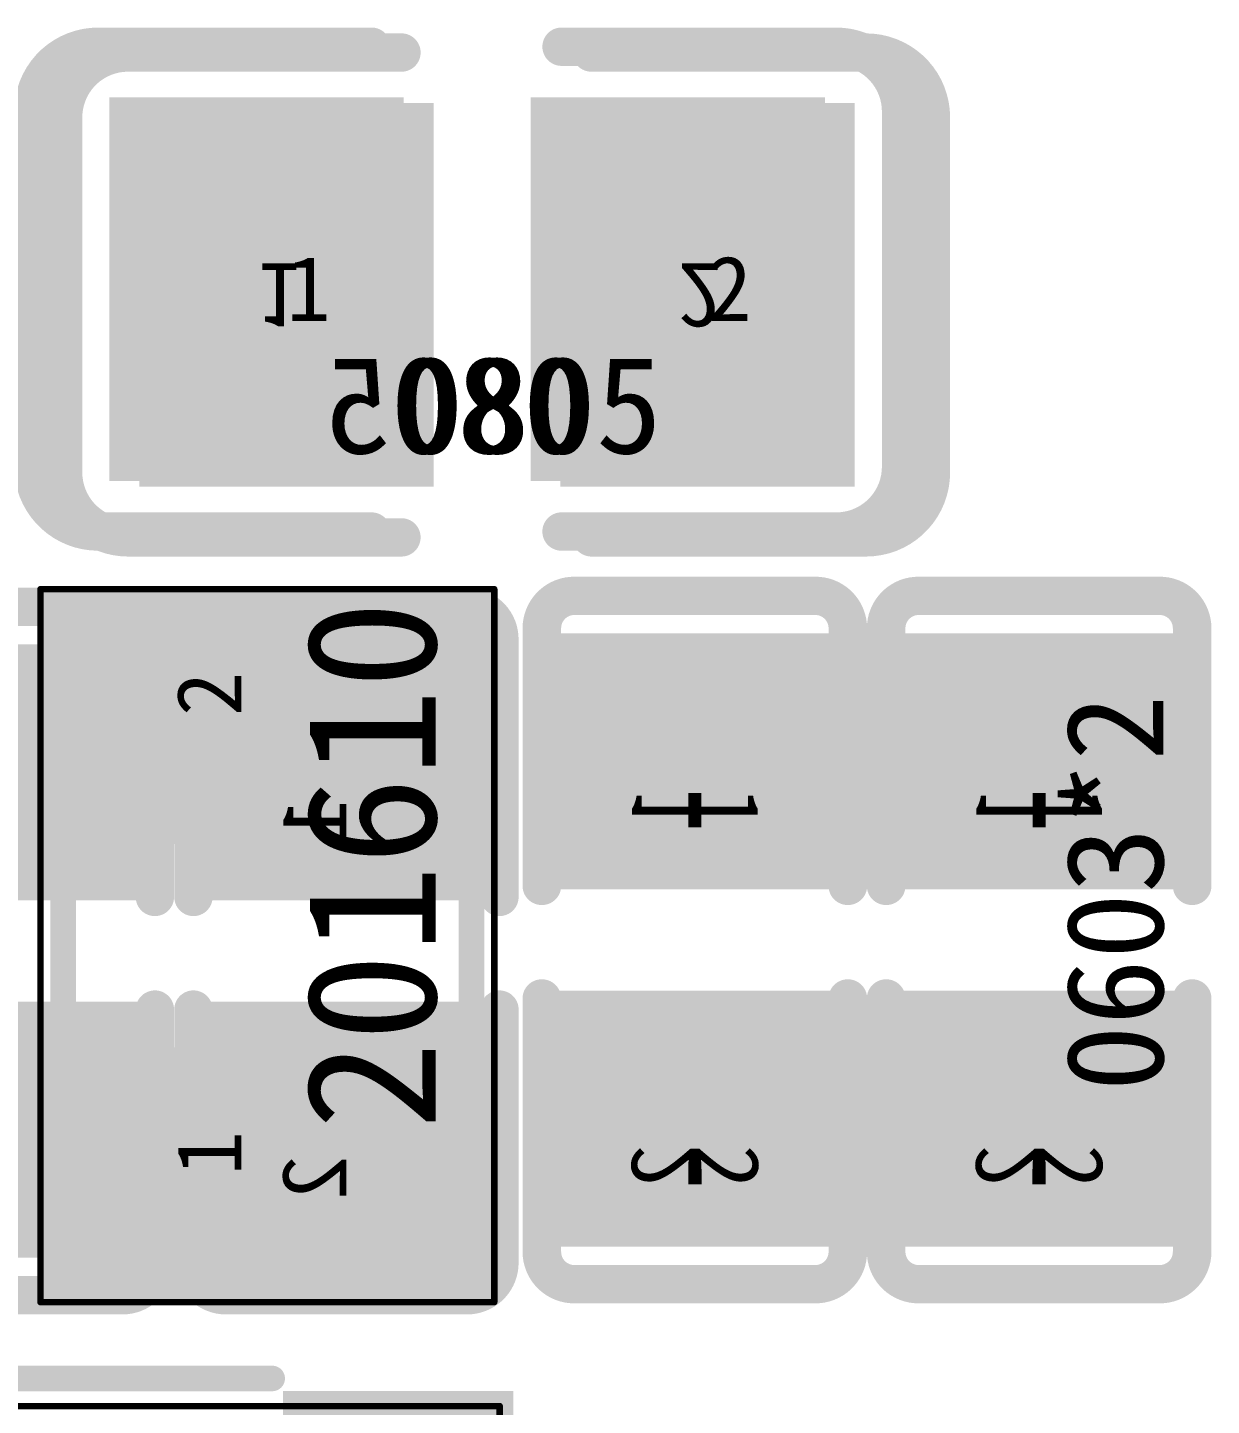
# Model space of a CAD drawing. Header units: millimetres. Extents: x 7.33 to 10.08, y 7.01 to 8.78.
# Drawn here: x 9.7571 to 9.9397, y 7.9723 to 8.1849 of the extents above; entities that cross this region are included whole.
import ezdxf

# ---------------------------------------------------------------- set-up
doc = ezdxf.new("R2010")
doc.units = ezdxf.units.MM
doc.header["$MEASUREMENT"] = 0
for name, color, linetype in [('BottomLayer', 5, 'Continuous'), ('BottomOverlay', 54, 'Continuous'), ('BottomPaste', 16, 'Continuous'), ('BottomSolder', 6, 'Continuous'), ('Mechanical1', 6, 'Continuous'), ('Mechanical16', 56, 'Continuous'), ('Mechanical20', 56, 'Continuous'), ('Mechanical5', 56, 'Continuous'), ('TopLayer', 1, 'Continuous'), ('TopOverlay', 2, 'Continuous'), ('TopPaste', 8, 'Continuous'), ('TopSolder', 216, 'Continuous')]:
    doc.layers.add(name, color=color, linetype=linetype)

# ---------------------------------------------------------------- blocks, each defined once
blk = doc.blocks.new('IND_201610_227')
at = {"layer": 'Mechanical16'}
for points, const_width in [([(0.055, 0.035), (-0.055, 0.035)], 0.001), ([(-0.055, -0.035), (-0.055, 0.035)], 0.001), ([(0.055, -0.035), (0.055, 0.035)], 0.001), ([(0.01565, 0.0315), (-0.01615, 0.0315)], 0.00394), ([(0.01565, -0.0315), (-0.01615, -0.0315)], 0.00394), ([(0.055, -0.035), (-0.055, -0.035)], 0.001)]:
    blk.add_lwpolyline(points, dxfattribs=dict(at, const_width=const_width))
for points, const_width in [([(-0.05525, 0.035, 1), (-0.05475, 0.035, 1)], 0.0005), ([(-0.05525, 0.035, 1), (-0.05475, 0.035, 1)], 0.0005), ([(0.05475, 0.035, 1), (0.05525, 0.035, 1)], 0.0005), ([(0.05475, 0.035, 1), (0.05525, 0.035, 1)], 0.0005), ([(-0.017135, 0.0315, 1), (-0.015165, 0.0315, 1)], 0.00197), ([(0.014665, 0.0315, 1), (0.016635, 0.0315, 1)], 0.00197), ([(-0.017135, -0.0315, 1), (-0.015165, -0.0315, 1)], 0.00197), ([(0.014665, -0.0315, 1), (0.016635, -0.0315, 1)], 0.00197), ([(-0.05525, -0.035, 1), (-0.05475, -0.035, 1)], 0.0005), ([(-0.05525, -0.035, 1), (-0.05475, -0.035, 1)], 0.0005), ([(0.05475, -0.035, 1), (0.05525, -0.035, 1)], 0.0005), ([(0.05475, -0.035, 1), (0.05525, -0.035, 1)], 0.0005)]:
    blk.add_lwpolyline(points, format="xyb", close=True, dxfattribs=dict(at, const_width=const_width))
at = {"layer": 'TopLayer'}
for points in [[(-0.051178, 0.031496), (-0.051178, -0.031496), (-0.019682, 0.031496), (-0.019682, -0.031496)], [(0.019682, 0.031496), (0.019682, -0.031496), (0.051178, 0.031496), (0.051178, -0.031496)]]:
    blk.add_solid(points, dxfattribs=at)
at = {"layer": 'TopOverlay', "const_width": 0.00394}
for points in [[(0.01565, 0.0315), (-0.01615, 0.0315)], [(0.01565, -0.0315), (-0.01615, -0.0315)]]:
    blk.add_lwpolyline(points, dxfattribs=at)
at = {"layer": 'TopOverlay', "const_width": 0.00197}
for points in [[(-0.017135, 0.0315, 1), (-0.015165, 0.0315, 1)], [(0.014665, 0.0315, 1), (0.016635, 0.0315, 1)], [(-0.017135, -0.0315, 1), (-0.015165, -0.0315, 1)], [(0.014665, -0.0315, 1), (0.016635, -0.0315, 1)]]:
    blk.add_lwpolyline(points, format="xyb", close=True, dxfattribs=at)
at = {"layer": 'TopPaste'}
for points in [[(-0.051178, 0.031496), (-0.051178, -0.031496), (-0.019682, 0.031496), (-0.019682, -0.031496)], [(0.019682, 0.031496), (0.019682, -0.031496), (0.051178, 0.031496), (0.051178, -0.031496)]]:
    blk.add_solid(points, dxfattribs=at)
at = {"layer": 'TopSolder'}
for points in [[(-0.055178, 0.035496), (-0.055178, -0.035496), (-0.015682, 0.035496), (-0.015682, -0.035496)], [(0.015682, 0.035496), (0.015682, -0.035496), (0.055178, 0.035496), (0.055178, -0.035496)]]:
    blk.add_solid(points, dxfattribs=at)
at = {"layer": 'Mechanical20'}
for s, p in [('1', (-0.03543, 0.004)), ('2', (0.03543, 0.004))]:
    blk.add_text(s, height=0.01, dxfattribs=at).set_placement(p)
blk = doc.blocks.new('IND_252012_233')
at = {"layer": 'Mechanical16'}
for points, const_width in [([(-0.02251, 0.04528), (0.0224, 0.04528)], 0.00394), ([(-0.0575, -0.041), (-0.0575, 0.041)], 0.001), ([(-0.0575, 0.041), (0.0575, 0.041)], 0.001), ([(0.0575, -0.041), (0.0575, 0.041)], 0.001), ([(-0.0575, -0.041), (0.0575, -0.041)], 0.001), ([(-0.02251, -0.04528), (0.0224, -0.04528)], 0.00394)]:
    blk.add_lwpolyline(points, dxfattribs=dict(at, const_width=const_width))
for points, const_width in [([(-0.0235, 0.04528, 1), (-0.02153, 0.04528, 1)], 0.00197), ([(0.02142, 0.04528, 1), (0.02339, 0.04528, 1)], 0.00197), ([(-0.05775, 0.041, 1), (-0.05725, 0.041, 1)], 0.0005), ([(-0.05775, 0.041, 1), (-0.05725, 0.041, 1)], 0.0005), ([(0.05725, 0.041, 1), (0.05775, 0.041, 1)], 0.0005), ([(0.05725, 0.041, 1), (0.05775, 0.041, 1)], 0.0005), ([(-0.05775, -0.041, 1), (-0.05725, -0.041, 1)], 0.0005), ([(-0.05775, -0.041, 1), (-0.05725, -0.041, 1)], 0.0005), ([(0.05725, -0.041, 1), (0.05775, -0.041, 1)], 0.0005), ([(0.05725, -0.041, 1), (0.05775, -0.041, 1)], 0.0005), ([(-0.0235, -0.04528, 1), (-0.02153, -0.04528, 1)], 0.00197), ([(0.02142, -0.04528, 1), (0.02339, -0.04528, 1)], 0.00197)]:
    blk.add_lwpolyline(points, format="xyb", close=True, dxfattribs=dict(at, const_width=const_width))
at = {"layer": 'TopLayer'}
for points in [[(-0.05462, 0.03937), (-0.05462, -0.03937), (-0.02706, 0.03937), (-0.02706, -0.03937)], [(0.02806, 0.03937), (0.02806, -0.03937), (0.05562, 0.03937), (0.05562, -0.03937)]]:
    blk.add_solid(points, dxfattribs=at)
at = {"layer": 'TopOverlay', "const_width": 0.00394}
for points in [[(-0.02251, 0.04528), (0.0224, 0.04528)], [(-0.02251, -0.04528), (0.0224, -0.04528)]]:
    blk.add_lwpolyline(points, dxfattribs=at)
at = {"layer": 'TopOverlay', "const_width": 0.00197}
for points in [[(-0.0235, 0.04528, 1), (-0.02153, 0.04528, 1)], [(0.02142, 0.04528, 1), (0.02339, 0.04528, 1)], [(-0.0235, -0.04528, 1), (-0.02153, -0.04528, 1)], [(0.02142, -0.04528, 1), (0.02339, -0.04528, 1)]]:
    blk.add_lwpolyline(points, format="xyb", close=True, dxfattribs=at)
at = {"layer": 'TopPaste'}
for points in [[(-0.05462, 0.03937), (-0.05462, -0.03937), (-0.02706, 0.03937), (-0.02706, -0.03937)], [(0.02806, 0.03937), (0.02806, -0.03937), (0.05562, 0.03937), (0.05562, -0.03937)]]:
    blk.add_solid(points, dxfattribs=at)
at = {"layer": 'TopSolder'}
for points in [[(-0.05862, 0.04337), (-0.05862, -0.04337), (-0.02306, 0.04337), (-0.02306, -0.04337)], [(0.02406, 0.04337), (0.02406, -0.04337), (0.05962, 0.04337), (0.05962, -0.04337)]]:
    blk.add_solid(points, dxfattribs=at)
at = {"layer": 'Mechanical20'}
for s, p in [('1', (-0.04084, 0.004)), ('2', (0.04184, 0.004))]:
    blk.add_text(s, height=0.01, rotation=360, dxfattribs=at).set_placement(p)
blk = doc.blocks.new('C0603_373')
at = {"layer": 'Mechanical16', "const_width": 0.00591}
for points in [[(-0.0531, 0.0186, -0.414214), (-0.0481, 0.0236)], [(0.0481, 0.0236, -0.414214), (0.0531, 0.0186)], [(-0.0481, -0.0236, -0.414214), (-0.0531, -0.0186)], [(0.0531, -0.0186, -0.414214), (0.0481, -0.0236)]]:
    blk.add_lwpolyline(points, format="xyb", dxfattribs=at)
for points in [[(-0.0481, 0.0236), (-0.00836, 0.0236)], [(0.00902, 0.0236), (0.0481, 0.0236)], [(-0.0531, 0.0186), (-0.0531, -0.0186)], [(0.0531, 0.0186), (0.0531, -0.0186)], [(-0.0481, -0.0236), (-0.00836, -0.0236)], [(0.00902, -0.0236), (0.0481, -0.0236)]]:
    blk.add_lwpolyline(points, dxfattribs=at)
at = {"layer": 'Mechanical16', "const_width": 0.00296}
for points in [[(-0.04958, 0.0236, 1), (-0.04662, 0.0236, 1)], [(-0.04958, 0.0236, 1), (-0.04662, 0.0236, 1)], [(-0.00984, 0.0236, 1), (-0.00688, 0.0236, 1)], [(0.00754, 0.0236, 1), (0.0105, 0.0236, 1)], [(0.04662, 0.0236, 1), (0.04958, 0.0236, 1)], [(0.04662, 0.0236, 1), (0.04958, 0.0236, 1)], [(-0.05458, 0.0186, 1), (-0.05162, 0.0186, 1)], [(-0.05458, 0.0186, 1), (-0.05162, 0.0186, 1)], [(0.05162, 0.0186, 1), (0.05458, 0.0186, 1)], [(0.05162, 0.0186, 1), (0.05458, 0.0186, 1)], [(-0.05458, -0.0186, 1), (-0.05162, -0.0186, 1)], [(-0.05458, -0.0186, 1), (-0.05162, -0.0186, 1)], [(0.05162, -0.0186, 1), (0.05458, -0.0186, 1)], [(0.05162, -0.0186, 1), (0.05458, -0.0186, 1)], [(-0.04958, -0.0236, 1), (-0.04662, -0.0236, 1)], [(-0.04958, -0.0236, 1), (-0.04662, -0.0236, 1)], [(-0.00984, -0.0236, 1), (-0.00688, -0.0236, 1)], [(0.00754, -0.0236, 1), (0.0105, -0.0236, 1)], [(0.04662, -0.0236, 1), (0.04958, -0.0236, 1)], [(0.04662, -0.0236, 1), (0.04958, -0.0236, 1)]]:
    blk.add_lwpolyline(points, format="xyb", close=True, dxfattribs=at)
at = {"layer": 'TopLayer'}
for points in [[(-0.01181, 0.01771), (-0.04331, 0.01771), (-0.01181, -0.01771), (-0.04331, -0.01771)], [(0.04331, 0.01771), (0.01181, 0.01771), (0.04331, -0.01771), (0.01181, -0.01771)]]:
    blk.add_solid(points, dxfattribs=at)
at = {"layer": 'TopOverlay', "const_width": 0.00591}
for points in [[(-0.0531, 0.0186, -0.414214), (-0.0481, 0.0236)], [(0.0481, 0.0236, -0.414214), (0.0531, 0.0186)], [(-0.0481, -0.0236, -0.414214), (-0.0531, -0.0186)], [(0.0531, -0.0186, -0.414214), (0.0481, -0.0236)]]:
    blk.add_lwpolyline(points, format="xyb", dxfattribs=at)
for points in [[(-0.0481, 0.0236), (-0.00836, 0.0236)], [(0.00902, 0.0236), (0.0481, 0.0236)], [(-0.0531, 0.0186), (-0.0531, -0.0186)], [(0.0531, 0.0186), (0.0531, -0.0186)], [(-0.0481, -0.0236), (-0.00836, -0.0236)], [(0.00902, -0.0236), (0.0481, -0.0236)]]:
    blk.add_lwpolyline(points, dxfattribs=at)
at = {"layer": 'TopOverlay', "const_width": 0.00296}
for points in [[(-0.04958, 0.0236, 1), (-0.04662, 0.0236, 1)], [(-0.04958, 0.0236, 1), (-0.04662, 0.0236, 1)], [(-0.00984, 0.0236, 1), (-0.00688, 0.0236, 1)], [(0.00754, 0.0236, 1), (0.0105, 0.0236, 1)], [(0.04662, 0.0236, 1), (0.04958, 0.0236, 1)], [(0.04662, 0.0236, 1), (0.04958, 0.0236, 1)], [(-0.05458, 0.0186, 1), (-0.05162, 0.0186, 1)], [(-0.05458, 0.0186, 1), (-0.05162, 0.0186, 1)], [(0.05162, 0.0186, 1), (0.05458, 0.0186, 1)], [(0.05162, 0.0186, 1), (0.05458, 0.0186, 1)], [(-0.05458, -0.0186, 1), (-0.05162, -0.0186, 1)], [(-0.05458, -0.0186, 1), (-0.05162, -0.0186, 1)], [(0.05162, -0.0186, 1), (0.05458, -0.0186, 1)], [(0.05162, -0.0186, 1), (0.05458, -0.0186, 1)], [(-0.04958, -0.0236, 1), (-0.04662, -0.0236, 1)], [(-0.04958, -0.0236, 1), (-0.04662, -0.0236, 1)], [(-0.00984, -0.0236, 1), (-0.00688, -0.0236, 1)], [(0.00754, -0.0236, 1), (0.0105, -0.0236, 1)], [(0.04662, -0.0236, 1), (0.04958, -0.0236, 1)], [(0.04662, -0.0236, 1), (0.04958, -0.0236, 1)]]:
    blk.add_lwpolyline(points, format="xyb", close=True, dxfattribs=at)
at = {"layer": 'TopPaste'}
for points in [[(-0.01181, 0.01771), (-0.04331, 0.01771), (-0.01181, -0.01771), (-0.04331, -0.01771)], [(0.04331, 0.01771), (0.01181, 0.01771), (0.04331, -0.01771), (0.01181, -0.01771)]]:
    blk.add_solid(points, dxfattribs=at)
at = {"layer": 'TopSolder'}
for points in [[(-0.00781, 0.02171), (-0.04731, 0.02171), (-0.00781, -0.02171), (-0.04731, -0.02171)], [(0.04731, 0.02171), (0.00781, 0.02171), (0.04731, -0.02171), (0.00781, -0.02171)]]:
    blk.add_solid(points, dxfattribs=at)
at = {"layer": 'Mechanical20'}
for s, p in [('1', (-0.02356, 0)), ('2', (0.03156, 0))]:
    blk.add_text(s, height=0.01, dxfattribs=at).set_placement(p)
blk = doc.blocks.new('C0603_374')
at = {"layer": 'Mechanical16', "const_width": 0.00591}
for points in [[(-0.0531, 0.0186, -0.414214), (-0.0481, 0.0236)], [(0.0481, 0.0236, -0.414214), (0.0531, 0.0186)], [(-0.0481, -0.0236, -0.414214), (-0.0531, -0.0186)], [(0.0531, -0.0186, -0.414214), (0.0481, -0.0236)]]:
    blk.add_lwpolyline(points, format="xyb", dxfattribs=at)
for points in [[(-0.0481, 0.0236), (-0.00836, 0.0236)], [(0.00902, 0.0236), (0.0481, 0.0236)], [(-0.0531, 0.0186), (-0.0531, -0.0186)], [(0.0531, 0.0186), (0.0531, -0.0186)], [(-0.0481, -0.0236), (-0.00836, -0.0236)], [(0.00902, -0.0236), (0.0481, -0.0236)]]:
    blk.add_lwpolyline(points, dxfattribs=at)
at = {"layer": 'Mechanical16', "const_width": 0.00296}
for points in [[(-0.04958, 0.0236, 1), (-0.04662, 0.0236, 1)], [(-0.04958, 0.0236, 1), (-0.04662, 0.0236, 1)], [(-0.00984, 0.0236, 1), (-0.00688, 0.0236, 1)], [(0.00754, 0.0236, 1), (0.0105, 0.0236, 1)], [(0.04662, 0.0236, 1), (0.04958, 0.0236, 1)], [(0.04662, 0.0236, 1), (0.04958, 0.0236, 1)], [(-0.05458, 0.0186, 1), (-0.05162, 0.0186, 1)], [(-0.05458, 0.0186, 1), (-0.05162, 0.0186, 1)], [(0.05162, 0.0186, 1), (0.05458, 0.0186, 1)], [(0.05162, 0.0186, 1), (0.05458, 0.0186, 1)], [(-0.05458, -0.0186, 1), (-0.05162, -0.0186, 1)], [(-0.05458, -0.0186, 1), (-0.05162, -0.0186, 1)], [(0.05162, -0.0186, 1), (0.05458, -0.0186, 1)], [(0.05162, -0.0186, 1), (0.05458, -0.0186, 1)], [(-0.04958, -0.0236, 1), (-0.04662, -0.0236, 1)], [(-0.04958, -0.0236, 1), (-0.04662, -0.0236, 1)], [(-0.00984, -0.0236, 1), (-0.00688, -0.0236, 1)], [(0.00754, -0.0236, 1), (0.0105, -0.0236, 1)], [(0.04662, -0.0236, 1), (0.04958, -0.0236, 1)], [(0.04662, -0.0236, 1), (0.04958, -0.0236, 1)]]:
    blk.add_lwpolyline(points, format="xyb", close=True, dxfattribs=at)
at = {"layer": 'TopLayer'}
for points in [[(-0.01181, 0.01771), (-0.04331, 0.01771), (-0.01181, -0.01771), (-0.04331, -0.01771)], [(0.04331, 0.01771), (0.01181, 0.01771), (0.04331, -0.01771), (0.01181, -0.01771)]]:
    blk.add_solid(points, dxfattribs=at)
at = {"layer": 'TopOverlay', "const_width": 0.00591}
for points in [[(-0.0531, 0.0186, -0.414214), (-0.0481, 0.0236)], [(0.0481, 0.0236, -0.414214), (0.0531, 0.0186)], [(-0.0481, -0.0236, -0.414214), (-0.0531, -0.0186)], [(0.0531, -0.0186, -0.414214), (0.0481, -0.0236)]]:
    blk.add_lwpolyline(points, format="xyb", dxfattribs=at)
for points in [[(-0.0481, 0.0236), (-0.00836, 0.0236)], [(0.00902, 0.0236), (0.0481, 0.0236)], [(-0.0531, 0.0186), (-0.0531, -0.0186)], [(0.0531, 0.0186), (0.0531, -0.0186)], [(-0.0481, -0.0236), (-0.00836, -0.0236)], [(0.00902, -0.0236), (0.0481, -0.0236)]]:
    blk.add_lwpolyline(points, dxfattribs=at)
at = {"layer": 'TopOverlay', "const_width": 0.00296}
for points in [[(-0.04958, 0.0236, 1), (-0.04662, 0.0236, 1)], [(-0.04958, 0.0236, 1), (-0.04662, 0.0236, 1)], [(-0.00984, 0.0236, 1), (-0.00688, 0.0236, 1)], [(0.00754, 0.0236, 1), (0.0105, 0.0236, 1)], [(0.04662, 0.0236, 1), (0.04958, 0.0236, 1)], [(0.04662, 0.0236, 1), (0.04958, 0.0236, 1)], [(-0.05458, 0.0186, 1), (-0.05162, 0.0186, 1)], [(-0.05458, 0.0186, 1), (-0.05162, 0.0186, 1)], [(0.05162, 0.0186, 1), (0.05458, 0.0186, 1)], [(0.05162, 0.0186, 1), (0.05458, 0.0186, 1)], [(-0.05458, -0.0186, 1), (-0.05162, -0.0186, 1)], [(-0.05458, -0.0186, 1), (-0.05162, -0.0186, 1)], [(0.05162, -0.0186, 1), (0.05458, -0.0186, 1)], [(0.05162, -0.0186, 1), (0.05458, -0.0186, 1)], [(-0.04958, -0.0236, 1), (-0.04662, -0.0236, 1)], [(-0.04958, -0.0236, 1), (-0.04662, -0.0236, 1)], [(-0.00984, -0.0236, 1), (-0.00688, -0.0236, 1)], [(0.00754, -0.0236, 1), (0.0105, -0.0236, 1)], [(0.04662, -0.0236, 1), (0.04958, -0.0236, 1)], [(0.04662, -0.0236, 1), (0.04958, -0.0236, 1)]]:
    blk.add_lwpolyline(points, format="xyb", close=True, dxfattribs=at)
at = {"layer": 'TopPaste'}
for points in [[(-0.01181, 0.01771), (-0.04331, 0.01771), (-0.01181, -0.01771), (-0.04331, -0.01771)], [(0.04331, 0.01771), (0.01181, 0.01771), (0.04331, -0.01771), (0.01181, -0.01771)]]:
    blk.add_solid(points, dxfattribs=at)
at = {"layer": 'TopSolder'}
for points in [[(-0.00781, 0.02171), (-0.04731, 0.02171), (-0.00781, -0.02171), (-0.04731, -0.02171)], [(0.04731, 0.02171), (0.00781, 0.02171), (0.04731, -0.02171), (0.00781, -0.02171)]]:
    blk.add_solid(points, dxfattribs=at)
at = {"layer": 'Mechanical20'}
for s, p in [('1', (-0.02356, 0)), ('2', (0.03156, 0))]:
    blk.add_text(s, height=0.01, dxfattribs=at).set_placement(p)
blk = doc.blocks.new('C0603_B_375')
at = {"layer": 'BottomLayer'}
for points in [[(-0.01181, 0.01771), (-0.04331, 0.01771), (-0.01181, -0.01771), (-0.04331, -0.01771)], [(0.04331, 0.01771), (0.01181, 0.01771), (0.04331, -0.01771), (0.01181, -0.01771)]]:
    blk.add_solid(points, dxfattribs=at)
at = {"layer": 'BottomOverlay', "const_width": 0.00591}
for points in [[(-0.0531, 0.0186, -0.414214), (-0.0481, 0.0236)], [(0.0481, 0.0236, -0.414214), (0.0531, 0.0186)], [(-0.0481, -0.0236, -0.414214), (-0.0531, -0.0186)], [(0.0531, -0.0186, -0.414214), (0.0481, -0.0236)]]:
    blk.add_lwpolyline(points, format="xyb", dxfattribs=at)
for points in [[(-0.0481, 0.0236), (-0.00836, 0.0236)], [(0.00902, 0.0236), (0.0481, 0.0236)], [(-0.0531, 0.0186), (-0.0531, -0.0186)], [(0.0531, 0.0186), (0.0531, -0.0186)], [(-0.0481, -0.0236), (-0.00836, -0.0236)], [(0.00902, -0.0236), (0.0481, -0.0236)]]:
    blk.add_lwpolyline(points, dxfattribs=at)
at = {"layer": 'BottomOverlay', "const_width": 0.00296}
for points in [[(-0.04958, 0.0236, 1), (-0.04662, 0.0236, 1)], [(-0.04958, 0.0236, 1), (-0.04662, 0.0236, 1)], [(-0.00984, 0.0236, 1), (-0.00688, 0.0236, 1)], [(0.00754, 0.0236, 1), (0.0105, 0.0236, 1)], [(0.04662, 0.0236, 1), (0.04958, 0.0236, 1)], [(0.04662, 0.0236, 1), (0.04958, 0.0236, 1)], [(-0.05458, 0.0186, 1), (-0.05162, 0.0186, 1)], [(-0.05458, 0.0186, 1), (-0.05162, 0.0186, 1)], [(0.05162, 0.0186, 1), (0.05458, 0.0186, 1)], [(0.05162, 0.0186, 1), (0.05458, 0.0186, 1)], [(-0.05458, -0.0186, 1), (-0.05162, -0.0186, 1)], [(-0.05458, -0.0186, 1), (-0.05162, -0.0186, 1)], [(0.05162, -0.0186, 1), (0.05458, -0.0186, 1)], [(0.05162, -0.0186, 1), (0.05458, -0.0186, 1)], [(-0.04958, -0.0236, 1), (-0.04662, -0.0236, 1)], [(-0.04958, -0.0236, 1), (-0.04662, -0.0236, 1)], [(-0.00984, -0.0236, 1), (-0.00688, -0.0236, 1)], [(0.00754, -0.0236, 1), (0.0105, -0.0236, 1)], [(0.04662, -0.0236, 1), (0.04958, -0.0236, 1)], [(0.04662, -0.0236, 1), (0.04958, -0.0236, 1)]]:
    blk.add_lwpolyline(points, format="xyb", close=True, dxfattribs=at)
at = {"layer": 'BottomPaste'}
for points in [[(-0.01181, 0.01771), (-0.04331, 0.01771), (-0.01181, -0.01771), (-0.04331, -0.01771)], [(0.04331, 0.01771), (0.01181, 0.01771), (0.04331, -0.01771), (0.01181, -0.01771)]]:
    blk.add_solid(points, dxfattribs=at)
at = {"layer": 'BottomSolder'}
for points in [[(-0.00781, 0.02171), (-0.04731, 0.02171), (-0.00781, -0.02171), (-0.04731, -0.02171)], [(0.04731, 0.02171), (0.00781, 0.02171), (0.04731, -0.02171), (0.00781, -0.02171)]]:
    blk.add_solid(points, dxfattribs=at)
at = {"layer": 'Mechanical16', "const_width": 0.00591}
for points in [[(-0.0531, 0.0186, -0.414214), (-0.0481, 0.0236)], [(0.0481, 0.0236, -0.414214), (0.0531, 0.0186)], [(-0.0481, -0.0236, -0.414214), (-0.0531, -0.0186)], [(0.0531, -0.0186, -0.414214), (0.0481, -0.0236)]]:
    blk.add_lwpolyline(points, format="xyb", dxfattribs=at)
for points in [[(-0.0481, 0.0236), (-0.00836, 0.0236)], [(0.00902, 0.0236), (0.0481, 0.0236)], [(-0.0531, 0.0186), (-0.0531, -0.0186)], [(0.0531, 0.0186), (0.0531, -0.0186)], [(-0.0481, -0.0236), (-0.00836, -0.0236)], [(0.00902, -0.0236), (0.0481, -0.0236)]]:
    blk.add_lwpolyline(points, dxfattribs=at)
at = {"layer": 'Mechanical16', "const_width": 0.00296}
for points in [[(-0.04958, 0.0236, 1), (-0.04662, 0.0236, 1)], [(-0.04958, 0.0236, 1), (-0.04662, 0.0236, 1)], [(-0.00984, 0.0236, 1), (-0.00688, 0.0236, 1)], [(0.00754, 0.0236, 1), (0.0105, 0.0236, 1)], [(0.04662, 0.0236, 1), (0.04958, 0.0236, 1)], [(0.04662, 0.0236, 1), (0.04958, 0.0236, 1)], [(-0.05458, 0.0186, 1), (-0.05162, 0.0186, 1)], [(-0.05458, 0.0186, 1), (-0.05162, 0.0186, 1)], [(0.05162, 0.0186, 1), (0.05458, 0.0186, 1)], [(0.05162, 0.0186, 1), (0.05458, 0.0186, 1)], [(-0.05458, -0.0186, 1), (-0.05162, -0.0186, 1)], [(-0.05458, -0.0186, 1), (-0.05162, -0.0186, 1)], [(0.05162, -0.0186, 1), (0.05458, -0.0186, 1)], [(0.05162, -0.0186, 1), (0.05458, -0.0186, 1)], [(-0.04958, -0.0236, 1), (-0.04662, -0.0236, 1)], [(-0.04958, -0.0236, 1), (-0.04662, -0.0236, 1)], [(-0.00984, -0.0236, 1), (-0.00688, -0.0236, 1)], [(0.00754, -0.0236, 1), (0.0105, -0.0236, 1)], [(0.04662, -0.0236, 1), (0.04958, -0.0236, 1)], [(0.04662, -0.0236, 1), (0.04958, -0.0236, 1)]]:
    blk.add_lwpolyline(points, format="xyb", close=True, dxfattribs=at)
at = {"layer": 'Mechanical20', "text_generation_flag": 2}
for s, p in [('1', (-0.02356, 0)), ('2', (0.03156, 0))]:
    blk.add_text(s, height=0.01, rotation=180, dxfattribs=at).set_placement(p)
blk = doc.blocks.new('C0603_B_376')
at = {"layer": 'BottomLayer'}
for points in [[(-0.01181, 0.01771), (-0.04331, 0.01771), (-0.01181, -0.01771), (-0.04331, -0.01771)], [(0.04331, 0.01771), (0.01181, 0.01771), (0.04331, -0.01771), (0.01181, -0.01771)]]:
    blk.add_solid(points, dxfattribs=at)
at = {"layer": 'BottomOverlay', "const_width": 0.00591}
for points in [[(-0.0531, 0.0186, -0.414214), (-0.0481, 0.0236)], [(0.0481, 0.0236, -0.414214), (0.0531, 0.0186)], [(-0.0481, -0.0236, -0.414214), (-0.0531, -0.0186)], [(0.0531, -0.0186, -0.414214), (0.0481, -0.0236)]]:
    blk.add_lwpolyline(points, format="xyb", dxfattribs=at)
for points in [[(-0.0481, 0.0236), (-0.00836, 0.0236)], [(0.00902, 0.0236), (0.0481, 0.0236)], [(-0.0531, 0.0186), (-0.0531, -0.0186)], [(0.0531, 0.0186), (0.0531, -0.0186)], [(-0.0481, -0.0236), (-0.00836, -0.0236)], [(0.00902, -0.0236), (0.0481, -0.0236)]]:
    blk.add_lwpolyline(points, dxfattribs=at)
at = {"layer": 'BottomOverlay', "const_width": 0.00296}
for points in [[(-0.04958, 0.0236, 1), (-0.04662, 0.0236, 1)], [(-0.04958, 0.0236, 1), (-0.04662, 0.0236, 1)], [(-0.00984, 0.0236, 1), (-0.00688, 0.0236, 1)], [(0.00754, 0.0236, 1), (0.0105, 0.0236, 1)], [(0.04662, 0.0236, 1), (0.04958, 0.0236, 1)], [(0.04662, 0.0236, 1), (0.04958, 0.0236, 1)], [(-0.05458, 0.0186, 1), (-0.05162, 0.0186, 1)], [(-0.05458, 0.0186, 1), (-0.05162, 0.0186, 1)], [(0.05162, 0.0186, 1), (0.05458, 0.0186, 1)], [(0.05162, 0.0186, 1), (0.05458, 0.0186, 1)], [(-0.05458, -0.0186, 1), (-0.05162, -0.0186, 1)], [(-0.05458, -0.0186, 1), (-0.05162, -0.0186, 1)], [(0.05162, -0.0186, 1), (0.05458, -0.0186, 1)], [(0.05162, -0.0186, 1), (0.05458, -0.0186, 1)], [(-0.04958, -0.0236, 1), (-0.04662, -0.0236, 1)], [(-0.04958, -0.0236, 1), (-0.04662, -0.0236, 1)], [(-0.00984, -0.0236, 1), (-0.00688, -0.0236, 1)], [(0.00754, -0.0236, 1), (0.0105, -0.0236, 1)], [(0.04662, -0.0236, 1), (0.04958, -0.0236, 1)], [(0.04662, -0.0236, 1), (0.04958, -0.0236, 1)]]:
    blk.add_lwpolyline(points, format="xyb", close=True, dxfattribs=at)
at = {"layer": 'BottomPaste'}
for points in [[(-0.01181, 0.01771), (-0.04331, 0.01771), (-0.01181, -0.01771), (-0.04331, -0.01771)], [(0.04331, 0.01771), (0.01181, 0.01771), (0.04331, -0.01771), (0.01181, -0.01771)]]:
    blk.add_solid(points, dxfattribs=at)
at = {"layer": 'BottomSolder'}
for points in [[(-0.00781, 0.02171), (-0.04731, 0.02171), (-0.00781, -0.02171), (-0.04731, -0.02171)], [(0.04731, 0.02171), (0.00781, 0.02171), (0.04731, -0.02171), (0.00781, -0.02171)]]:
    blk.add_solid(points, dxfattribs=at)
at = {"layer": 'Mechanical16', "const_width": 0.00591}
for points in [[(-0.0531, 0.0186, -0.414214), (-0.0481, 0.0236)], [(0.0481, 0.0236, -0.414214), (0.0531, 0.0186)], [(-0.0481, -0.0236, -0.414214), (-0.0531, -0.0186)], [(0.0531, -0.0186, -0.414214), (0.0481, -0.0236)]]:
    blk.add_lwpolyline(points, format="xyb", dxfattribs=at)
for points in [[(-0.0481, 0.0236), (-0.00836, 0.0236)], [(0.00902, 0.0236), (0.0481, 0.0236)], [(-0.0531, 0.0186), (-0.0531, -0.0186)], [(0.0531, 0.0186), (0.0531, -0.0186)], [(-0.0481, -0.0236), (-0.00836, -0.0236)], [(0.00902, -0.0236), (0.0481, -0.0236)]]:
    blk.add_lwpolyline(points, dxfattribs=at)
at = {"layer": 'Mechanical16', "const_width": 0.00296}
for points in [[(-0.04958, 0.0236, 1), (-0.04662, 0.0236, 1)], [(-0.04958, 0.0236, 1), (-0.04662, 0.0236, 1)], [(-0.00984, 0.0236, 1), (-0.00688, 0.0236, 1)], [(0.00754, 0.0236, 1), (0.0105, 0.0236, 1)], [(0.04662, 0.0236, 1), (0.04958, 0.0236, 1)], [(0.04662, 0.0236, 1), (0.04958, 0.0236, 1)], [(-0.05458, 0.0186, 1), (-0.05162, 0.0186, 1)], [(-0.05458, 0.0186, 1), (-0.05162, 0.0186, 1)], [(0.05162, 0.0186, 1), (0.05458, 0.0186, 1)], [(0.05162, 0.0186, 1), (0.05458, 0.0186, 1)], [(-0.05458, -0.0186, 1), (-0.05162, -0.0186, 1)], [(-0.05458, -0.0186, 1), (-0.05162, -0.0186, 1)], [(0.05162, -0.0186, 1), (0.05458, -0.0186, 1)], [(0.05162, -0.0186, 1), (0.05458, -0.0186, 1)], [(-0.04958, -0.0236, 1), (-0.04662, -0.0236, 1)], [(-0.04958, -0.0236, 1), (-0.04662, -0.0236, 1)], [(-0.00984, -0.0236, 1), (-0.00688, -0.0236, 1)], [(0.00754, -0.0236, 1), (0.0105, -0.0236, 1)], [(0.04662, -0.0236, 1), (0.04958, -0.0236, 1)], [(0.04662, -0.0236, 1), (0.04958, -0.0236, 1)]]:
    blk.add_lwpolyline(points, format="xyb", close=True, dxfattribs=at)
at = {"layer": 'Mechanical20', "text_generation_flag": 2}
for s, p in [('1', (-0.02356, 0)), ('2', (0.03156, 0))]:
    blk.add_text(s, height=0.01, rotation=180, dxfattribs=at).set_placement(p)
blk = doc.blocks.new('C0805_380')
at = {"layer": 'TopLayer'}
for points in [[(-0.01378, -0.02559), (-0.01378, 0.02559), (-0.05118, -0.02559), (-0.05118, 0.02559)], [(0.05118, -0.02559), (0.05118, 0.02559), (0.01378, -0.02559), (0.01378, 0.02559)]]:
    blk.add_solid(points, dxfattribs=at)
at = {"layer": 'TopOverlay', "const_width": 0.00591}
for points in [[(-0.06693, 0.0274, -0.414214), (-0.05693, 0.0374)], [(0.05693, 0.0374, -0.414214), (0.06693, 0.0274)], [(-0.05693, -0.0374, -0.414214), (-0.06693, -0.0274)], [(0.06693, -0.0274, -0.414214), (0.05693, -0.0374)]]:
    blk.add_lwpolyline(points, format="xyb", dxfattribs=at)
for points in [[(-0.05693, 0.0374), (-0.01475, 0.0374)], [(0.01456, 0.0374), (0.05693, 0.0374)], [(-0.06693, -0.0274), (-0.06693, 0.0274)], [(0.06693, -0.0274), (0.06693, 0.0274)], [(-0.05693, -0.0374), (-0.01475, -0.0374)], [(0.01456, -0.0374), (0.05693, -0.0374)]]:
    blk.add_lwpolyline(points, dxfattribs=at)
at = {"layer": 'TopOverlay', "const_width": 0.00296}
for points in [[(-0.05841, 0.0374, 1), (-0.05545, 0.0374, 1)], [(-0.05841, 0.0374, 1), (-0.05545, 0.0374, 1)], [(-0.01623, 0.0374, 1), (-0.01327, 0.0374, 1)], [(0.01308, 0.0374, 1), (0.01604, 0.0374, 1)], [(0.05545, 0.0374, 1), (0.05841, 0.0374, 1)], [(0.05545, 0.0374, 1), (0.05841, 0.0374, 1)], [(-0.06841, 0.0274, 1), (-0.06545, 0.0274, 1)], [(-0.06841, 0.0274, 1), (-0.06545, 0.0274, 1)], [(0.06545, 0.0274, 1), (0.06841, 0.0274, 1)], [(0.06545, 0.0274, 1), (0.06841, 0.0274, 1)], [(-0.06841, -0.0274, 1), (-0.06545, -0.0274, 1)], [(-0.06841, -0.0274, 1), (-0.06545, -0.0274, 1)], [(0.06545, -0.0274, 1), (0.06841, -0.0274, 1)], [(0.06545, -0.0274, 1), (0.06841, -0.0274, 1)], [(-0.05841, -0.0374, 1), (-0.05545, -0.0374, 1)], [(-0.05841, -0.0374, 1), (-0.05545, -0.0374, 1)], [(-0.01623, -0.0374, 1), (-0.01327, -0.0374, 1)], [(0.01308, -0.0374, 1), (0.01604, -0.0374, 1)], [(0.05545, -0.0374, 1), (0.05841, -0.0374, 1)], [(0.05545, -0.0374, 1), (0.05841, -0.0374, 1)]]:
    blk.add_lwpolyline(points, format="xyb", close=True, dxfattribs=at)
at = {"layer": 'TopPaste'}
for points in [[(-0.01378, -0.02559), (-0.01378, 0.02559), (-0.05118, -0.02559), (-0.05118, 0.02559)], [(0.05118, -0.02559), (0.05118, 0.02559), (0.01378, -0.02559), (0.01378, 0.02559)]]:
    blk.add_solid(points, dxfattribs=at)
at = {"layer": 'TopSolder'}
for points in [[(-0.00978, -0.02959), (-0.00978, 0.02959), (-0.05518, -0.02959), (-0.05518, 0.02959)], [(0.05518, -0.02959), (0.05518, 0.02959), (0.00978, -0.02959), (0.00978, 0.02959)]]:
    blk.add_solid(points, dxfattribs=at)
at = {"layer": 'Mechanical20'}
for s, p in [('1', (-0.03248, -0.004)), ('2', (0.03248, -0.004))]:
    blk.add_text(s, height=0.01, rotation=360, dxfattribs=at).set_placement(p)
blk = doc.blocks.new('C0805_B_405')
at = {"layer": 'BottomLayer'}
for points in [[(-0.05118, 0.02559), (-0.05118, -0.02559), (-0.01378, 0.02559), (-0.01378, -0.02559)], [(0.01378, 0.02559), (0.01378, -0.02559), (0.05118, 0.02559), (0.05118, -0.02559)]]:
    blk.add_solid(points, dxfattribs=at)
at = {"layer": 'BottomOverlay', "const_width": 0.00591}
for points in [[(-0.06693, 0.0274, -0.414214), (-0.05693, 0.0374)], [(0.05693, 0.0374, -0.414214), (0.06693, 0.0274)], [(-0.05693, -0.0374, -0.414214), (-0.06693, -0.0274)], [(0.06693, -0.0274, -0.414214), (0.05693, -0.0374)]]:
    blk.add_lwpolyline(points, format="xyb", dxfattribs=at)
for points in [[(-0.05693, 0.0374), (-0.01475, 0.0374)], [(0.01456, 0.0374), (0.05693, 0.0374)], [(-0.06693, -0.0274), (-0.06693, 0.0274)], [(0.06693, -0.0274), (0.06693, 0.0274)], [(-0.05693, -0.0374), (-0.01475, -0.0374)], [(0.01456, -0.0374), (0.05693, -0.0374)]]:
    blk.add_lwpolyline(points, dxfattribs=at)
at = {"layer": 'BottomOverlay', "const_width": 0.00296}
for points in [[(-0.05841, 0.0374, 1), (-0.05545, 0.0374, 1)], [(-0.05841, 0.0374, 1), (-0.05545, 0.0374, 1)], [(-0.01623, 0.0374, 1), (-0.01327, 0.0374, 1)], [(0.01308, 0.0374, 1), (0.01604, 0.0374, 1)], [(0.05545, 0.0374, 1), (0.05841, 0.0374, 1)], [(0.05545, 0.0374, 1), (0.05841, 0.0374, 1)], [(-0.06841, 0.0274, 1), (-0.06545, 0.0274, 1)], [(-0.06841, 0.0274, 1), (-0.06545, 0.0274, 1)], [(0.06545, 0.0274, 1), (0.06841, 0.0274, 1)], [(0.06545, 0.0274, 1), (0.06841, 0.0274, 1)], [(-0.06841, -0.0274, 1), (-0.06545, -0.0274, 1)], [(-0.06841, -0.0274, 1), (-0.06545, -0.0274, 1)], [(0.06545, -0.0274, 1), (0.06841, -0.0274, 1)], [(0.06545, -0.0274, 1), (0.06841, -0.0274, 1)], [(-0.05841, -0.0374, 1), (-0.05545, -0.0374, 1)], [(-0.05841, -0.0374, 1), (-0.05545, -0.0374, 1)], [(-0.01623, -0.0374, 1), (-0.01327, -0.0374, 1)], [(0.01308, -0.0374, 1), (0.01604, -0.0374, 1)], [(0.05545, -0.0374, 1), (0.05841, -0.0374, 1)], [(0.05545, -0.0374, 1), (0.05841, -0.0374, 1)]]:
    blk.add_lwpolyline(points, format="xyb", close=True, dxfattribs=at)
at = {"layer": 'BottomPaste'}
for points in [[(-0.05118, 0.02559), (-0.05118, -0.02559), (-0.01378, 0.02559), (-0.01378, -0.02559)], [(0.01378, 0.02559), (0.01378, -0.02559), (0.05118, 0.02559), (0.05118, -0.02559)]]:
    blk.add_solid(points, dxfattribs=at)
at = {"layer": 'BottomSolder'}
for points in [[(-0.05518, 0.02959), (-0.05518, -0.02959), (-0.00978, 0.02959), (-0.00978, -0.02959)], [(0.00978, 0.02959), (0.00978, -0.02959), (0.05518, 0.02959), (0.05518, -0.02959)]]:
    blk.add_solid(points, dxfattribs=at)
at = {"layer": 'Mechanical20', "text_generation_flag": 2}
for s, p in [('1', (-0.03248, 0.004)), ('2', (0.03248, 0.004))]:
    blk.add_text(s, height=0.01, rotation=180, dxfattribs=at).set_placement(p)
blk = doc.blocks.new('C0603_B_530')
at = {"layer": 'BottomLayer'}
for points in [[(-0.01181, 0.01771), (-0.04331, 0.01771), (-0.01181, -0.01771), (-0.04331, -0.01771)], [(0.04331, 0.01771), (0.01181, 0.01771), (0.04331, -0.01771), (0.01181, -0.01771)]]:
    blk.add_solid(points, dxfattribs=at)
at = {"layer": 'BottomOverlay', "const_width": 0.00591}
for points in [[(-0.0531, 0.0186, -0.414214), (-0.0481, 0.0236)], [(0.0481, 0.0236, -0.414214), (0.0531, 0.0186)], [(-0.0481, -0.0236, -0.414214), (-0.0531, -0.0186)], [(0.0531, -0.0186, -0.414214), (0.0481, -0.0236)]]:
    blk.add_lwpolyline(points, format="xyb", dxfattribs=at)
for points in [[(-0.0481, 0.0236), (-0.00836, 0.0236)], [(0.00902, 0.0236), (0.0481, 0.0236)], [(-0.0531, 0.0186), (-0.0531, -0.0186)], [(0.0531, 0.0186), (0.0531, -0.0186)], [(-0.0481, -0.0236), (-0.00836, -0.0236)], [(0.00902, -0.0236), (0.0481, -0.0236)]]:
    blk.add_lwpolyline(points, dxfattribs=at)
at = {"layer": 'BottomOverlay', "const_width": 0.00296}
for points in [[(-0.04958, 0.0236, 1), (-0.04662, 0.0236, 1)], [(-0.04958, 0.0236, 1), (-0.04662, 0.0236, 1)], [(-0.00984, 0.0236, 1), (-0.00688, 0.0236, 1)], [(0.00754, 0.0236, 1), (0.0105, 0.0236, 1)], [(0.04662, 0.0236, 1), (0.04958, 0.0236, 1)], [(0.04662, 0.0236, 1), (0.04958, 0.0236, 1)], [(-0.05458, 0.0186, 1), (-0.05162, 0.0186, 1)], [(-0.05458, 0.0186, 1), (-0.05162, 0.0186, 1)], [(0.05162, 0.0186, 1), (0.05458, 0.0186, 1)], [(0.05162, 0.0186, 1), (0.05458, 0.0186, 1)], [(-0.05458, -0.0186, 1), (-0.05162, -0.0186, 1)], [(-0.05458, -0.0186, 1), (-0.05162, -0.0186, 1)], [(0.05162, -0.0186, 1), (0.05458, -0.0186, 1)], [(0.05162, -0.0186, 1), (0.05458, -0.0186, 1)], [(-0.04958, -0.0236, 1), (-0.04662, -0.0236, 1)], [(-0.04958, -0.0236, 1), (-0.04662, -0.0236, 1)], [(-0.00984, -0.0236, 1), (-0.00688, -0.0236, 1)], [(0.00754, -0.0236, 1), (0.0105, -0.0236, 1)], [(0.04662, -0.0236, 1), (0.04958, -0.0236, 1)], [(0.04662, -0.0236, 1), (0.04958, -0.0236, 1)]]:
    blk.add_lwpolyline(points, format="xyb", close=True, dxfattribs=at)
at = {"layer": 'BottomPaste'}
for points in [[(-0.01181, 0.01771), (-0.04331, 0.01771), (-0.01181, -0.01771), (-0.04331, -0.01771)], [(0.04331, 0.01771), (0.01181, 0.01771), (0.04331, -0.01771), (0.01181, -0.01771)]]:
    blk.add_solid(points, dxfattribs=at)
at = {"layer": 'BottomSolder'}
for points in [[(-0.00781, 0.02171), (-0.04731, 0.02171), (-0.00781, -0.02171), (-0.04731, -0.02171)], [(0.04731, 0.02171), (0.00781, 0.02171), (0.04731, -0.02171), (0.00781, -0.02171)]]:
    blk.add_solid(points, dxfattribs=at)
at = {"layer": 'Mechanical16', "const_width": 0.00591}
for points in [[(-0.0531, 0.0186, -0.414214), (-0.0481, 0.0236)], [(0.0481, 0.0236, -0.414214), (0.0531, 0.0186)], [(-0.0481, -0.0236, -0.414214), (-0.0531, -0.0186)], [(0.0531, -0.0186, -0.414214), (0.0481, -0.0236)]]:
    blk.add_lwpolyline(points, format="xyb", dxfattribs=at)
for points in [[(-0.0481, 0.0236), (-0.00836, 0.0236)], [(0.00902, 0.0236), (0.0481, 0.0236)], [(-0.0531, 0.0186), (-0.0531, -0.0186)], [(0.0531, 0.0186), (0.0531, -0.0186)], [(-0.0481, -0.0236), (-0.00836, -0.0236)], [(0.00902, -0.0236), (0.0481, -0.0236)]]:
    blk.add_lwpolyline(points, dxfattribs=at)
at = {"layer": 'Mechanical16', "const_width": 0.00296}
for points in [[(-0.04958, 0.0236, 1), (-0.04662, 0.0236, 1)], [(-0.04958, 0.0236, 1), (-0.04662, 0.0236, 1)], [(-0.00984, 0.0236, 1), (-0.00688, 0.0236, 1)], [(0.00754, 0.0236, 1), (0.0105, 0.0236, 1)], [(0.04662, 0.0236, 1), (0.04958, 0.0236, 1)], [(0.04662, 0.0236, 1), (0.04958, 0.0236, 1)], [(-0.05458, 0.0186, 1), (-0.05162, 0.0186, 1)], [(-0.05458, 0.0186, 1), (-0.05162, 0.0186, 1)], [(0.05162, 0.0186, 1), (0.05458, 0.0186, 1)], [(0.05162, 0.0186, 1), (0.05458, 0.0186, 1)], [(-0.05458, -0.0186, 1), (-0.05162, -0.0186, 1)], [(-0.05458, -0.0186, 1), (-0.05162, -0.0186, 1)], [(0.05162, -0.0186, 1), (0.05458, -0.0186, 1)], [(0.05162, -0.0186, 1), (0.05458, -0.0186, 1)], [(-0.04958, -0.0236, 1), (-0.04662, -0.0236, 1)], [(-0.04958, -0.0236, 1), (-0.04662, -0.0236, 1)], [(-0.00984, -0.0236, 1), (-0.00688, -0.0236, 1)], [(0.00754, -0.0236, 1), (0.0105, -0.0236, 1)], [(0.04662, -0.0236, 1), (0.04958, -0.0236, 1)], [(0.04662, -0.0236, 1), (0.04958, -0.0236, 1)]]:
    blk.add_lwpolyline(points, format="xyb", close=True, dxfattribs=at)
at = {"layer": 'Mechanical20', "text_generation_flag": 2}
for s, p in [('1', (-0.02356, 0)), ('2', (0.03156, 0))]:
    blk.add_text(s, height=0.01, rotation=180, dxfattribs=at).set_placement(p)
blk = doc.blocks.new('C0603_B_531')
at = {"layer": 'BottomLayer'}
for points in [[(-0.01181, 0.01771), (-0.04331, 0.01771), (-0.01181, -0.01771), (-0.04331, -0.01771)], [(0.04331, 0.01771), (0.01181, 0.01771), (0.04331, -0.01771), (0.01181, -0.01771)]]:
    blk.add_solid(points, dxfattribs=at)
at = {"layer": 'BottomOverlay', "const_width": 0.00591}
for points in [[(-0.0531, 0.0186, -0.414214), (-0.0481, 0.0236)], [(0.0481, 0.0236, -0.414214), (0.0531, 0.0186)], [(-0.0481, -0.0236, -0.414214), (-0.0531, -0.0186)], [(0.0531, -0.0186, -0.414214), (0.0481, -0.0236)]]:
    blk.add_lwpolyline(points, format="xyb", dxfattribs=at)
for points in [[(-0.0481, 0.0236), (-0.00836, 0.0236)], [(0.00902, 0.0236), (0.0481, 0.0236)], [(-0.0531, 0.0186), (-0.0531, -0.0186)], [(0.0531, 0.0186), (0.0531, -0.0186)], [(-0.0481, -0.0236), (-0.00836, -0.0236)], [(0.00902, -0.0236), (0.0481, -0.0236)]]:
    blk.add_lwpolyline(points, dxfattribs=at)
at = {"layer": 'BottomOverlay', "const_width": 0.00296}
for points in [[(-0.04958, 0.0236, 1), (-0.04662, 0.0236, 1)], [(-0.04958, 0.0236, 1), (-0.04662, 0.0236, 1)], [(-0.00984, 0.0236, 1), (-0.00688, 0.0236, 1)], [(0.00754, 0.0236, 1), (0.0105, 0.0236, 1)], [(0.04662, 0.0236, 1), (0.04958, 0.0236, 1)], [(0.04662, 0.0236, 1), (0.04958, 0.0236, 1)], [(-0.05458, 0.0186, 1), (-0.05162, 0.0186, 1)], [(-0.05458, 0.0186, 1), (-0.05162, 0.0186, 1)], [(0.05162, 0.0186, 1), (0.05458, 0.0186, 1)], [(0.05162, 0.0186, 1), (0.05458, 0.0186, 1)], [(-0.05458, -0.0186, 1), (-0.05162, -0.0186, 1)], [(-0.05458, -0.0186, 1), (-0.05162, -0.0186, 1)], [(0.05162, -0.0186, 1), (0.05458, -0.0186, 1)], [(0.05162, -0.0186, 1), (0.05458, -0.0186, 1)], [(-0.04958, -0.0236, 1), (-0.04662, -0.0236, 1)], [(-0.04958, -0.0236, 1), (-0.04662, -0.0236, 1)], [(-0.00984, -0.0236, 1), (-0.00688, -0.0236, 1)], [(0.00754, -0.0236, 1), (0.0105, -0.0236, 1)], [(0.04662, -0.0236, 1), (0.04958, -0.0236, 1)], [(0.04662, -0.0236, 1), (0.04958, -0.0236, 1)]]:
    blk.add_lwpolyline(points, format="xyb", close=True, dxfattribs=at)
at = {"layer": 'BottomPaste'}
for points in [[(-0.01181, 0.01771), (-0.04331, 0.01771), (-0.01181, -0.01771), (-0.04331, -0.01771)], [(0.04331, 0.01771), (0.01181, 0.01771), (0.04331, -0.01771), (0.01181, -0.01771)]]:
    blk.add_solid(points, dxfattribs=at)
at = {"layer": 'BottomSolder'}
for points in [[(-0.00781, 0.02171), (-0.04731, 0.02171), (-0.00781, -0.02171), (-0.04731, -0.02171)], [(0.04731, 0.02171), (0.00781, 0.02171), (0.04731, -0.02171), (0.00781, -0.02171)]]:
    blk.add_solid(points, dxfattribs=at)
at = {"layer": 'Mechanical16', "const_width": 0.00591}
for points in [[(-0.0531, 0.0186, -0.414214), (-0.0481, 0.0236)], [(0.0481, 0.0236, -0.414214), (0.0531, 0.0186)], [(-0.0481, -0.0236, -0.414214), (-0.0531, -0.0186)], [(0.0531, -0.0186, -0.414214), (0.0481, -0.0236)]]:
    blk.add_lwpolyline(points, format="xyb", dxfattribs=at)
for points in [[(-0.0481, 0.0236), (-0.00836, 0.0236)], [(0.00902, 0.0236), (0.0481, 0.0236)], [(-0.0531, 0.0186), (-0.0531, -0.0186)], [(0.0531, 0.0186), (0.0531, -0.0186)], [(-0.0481, -0.0236), (-0.00836, -0.0236)], [(0.00902, -0.0236), (0.0481, -0.0236)]]:
    blk.add_lwpolyline(points, dxfattribs=at)
at = {"layer": 'Mechanical16', "const_width": 0.00296}
for points in [[(-0.04958, 0.0236, 1), (-0.04662, 0.0236, 1)], [(-0.04958, 0.0236, 1), (-0.04662, 0.0236, 1)], [(-0.00984, 0.0236, 1), (-0.00688, 0.0236, 1)], [(0.00754, 0.0236, 1), (0.0105, 0.0236, 1)], [(0.04662, 0.0236, 1), (0.04958, 0.0236, 1)], [(0.04662, 0.0236, 1), (0.04958, 0.0236, 1)], [(-0.05458, 0.0186, 1), (-0.05162, 0.0186, 1)], [(-0.05458, 0.0186, 1), (-0.05162, 0.0186, 1)], [(0.05162, 0.0186, 1), (0.05458, 0.0186, 1)], [(0.05162, 0.0186, 1), (0.05458, 0.0186, 1)], [(-0.05458, -0.0186, 1), (-0.05162, -0.0186, 1)], [(-0.05458, -0.0186, 1), (-0.05162, -0.0186, 1)], [(0.05162, -0.0186, 1), (0.05458, -0.0186, 1)], [(0.05162, -0.0186, 1), (0.05458, -0.0186, 1)], [(-0.04958, -0.0236, 1), (-0.04662, -0.0236, 1)], [(-0.04958, -0.0236, 1), (-0.04662, -0.0236, 1)], [(-0.00984, -0.0236, 1), (-0.00688, -0.0236, 1)], [(0.00754, -0.0236, 1), (0.0105, -0.0236, 1)], [(0.04662, -0.0236, 1), (0.04958, -0.0236, 1)], [(0.04662, -0.0236, 1), (0.04958, -0.0236, 1)]]:
    blk.add_lwpolyline(points, format="xyb", close=True, dxfattribs=at)
at = {"layer": 'Mechanical20', "text_generation_flag": 2}
for s, p in [('1', (-0.02356, 0)), ('2', (0.03156, 0))]:
    blk.add_text(s, height=0.01, rotation=180, dxfattribs=at).set_placement(p)

msp = doc.modelspace()

# ---------------------------------------------------------------- block references
for name, p in [('C0805_B_405', (9.82488, 8.14452)), ('C0805_380', (9.82949, 8.14362)), ('IND_252012_233', (9.7724, 7.93118))]:
    msp.add_blockref(name, p)
for name, p, rotation in [('C0603_374', (9.85998, 8.0441), 270), ('C0603_B_375', (9.86002, 8.0441), 270), ('C0603_373', (9.91309, 8.0441), 270), ('C0603_B_376', (9.91313, 8.0441), 270), ('C0603_B_530', (9.75311, 8.04239), 270), ('IND_201610_227', (9.79406, 8.04323), 90), ('C0603_B_531', (9.80626, 8.04239), 270)]:
    msp.add_blockref(name, p, dxfattribs=dict(rotation=rotation))

# ---------------------------------------------------------------- texts
at = {"layer": 'Mechanical1'}
for s, height, rotation, p in [('0805', 0.015, 360, (9.81413, 8.11917)), ('201610', 0.02, 90, (9.82004, 8.01483)), ('0603*2', 0.015, 90, (9.93224, 8.02074))]:
    msp.add_text(s, height=height, rotation=rotation, dxfattribs=at).set_placement(p)
at = {"layer": 'Mechanical5', "text_generation_flag": 2}
msp.add_text('0805', height=0.015, rotation=360, dxfattribs=at).set_placement((9.84366, 8.11917))

doc.saveas('drawing.dxf')
